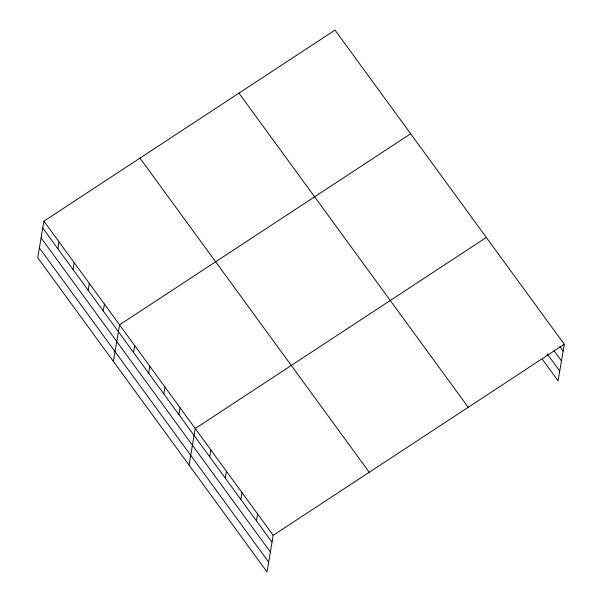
<?xml version="1.0" encoding="UTF-8"?>
<svg xmlns="http://www.w3.org/2000/svg" width="602" height="602" viewBox="0 0 602 602"><rect width="100%" height="100%" fill="white"/><g stroke="black" fill="none" stroke-linecap="round" stroke-linejoin="round"><path stroke-width="0.9" d="M43.916 221.167L37.73 257.746L266.995 571.9L273.18 535.328L43.916 221.167L335.005 30.1L564.27 344.254L558.084 380.833L542.492 359.469M57.882 248.784L59.049 241.906M73.015 269.515L74.174 262.638M88.148 290.247L89.307 283.369M103.281 310.986L104.439 304.108M113.387 361.418L119.572 324.839L410.662 133.772M133.539 352.456L134.705 345.578M148.671 373.187L149.838 366.309M163.804 393.919L164.963 387.041M178.937 414.658L180.096 407.78M189.043 465.09L195.229 428.511L486.318 237.444M209.654 456.752L210.82 449.875M225.246 478.116L226.412 471.238M240.838 499.479L241.996 492.602M256.429 520.843L257.588 513.965M273.18 535.328L564.27 344.254M559.883 346.714L563.111 351.132M553.923 350.62L561.448 360.937M547.376 354.089L559.74 371.028M238.949 93.152L468.213 407.306M139.973 158.115L369.237 472.277M42.75 228.045L272.014 542.206M41.094 237.85L270.358 552.004M39.386 247.941L268.65 562.102"/></g></svg>
